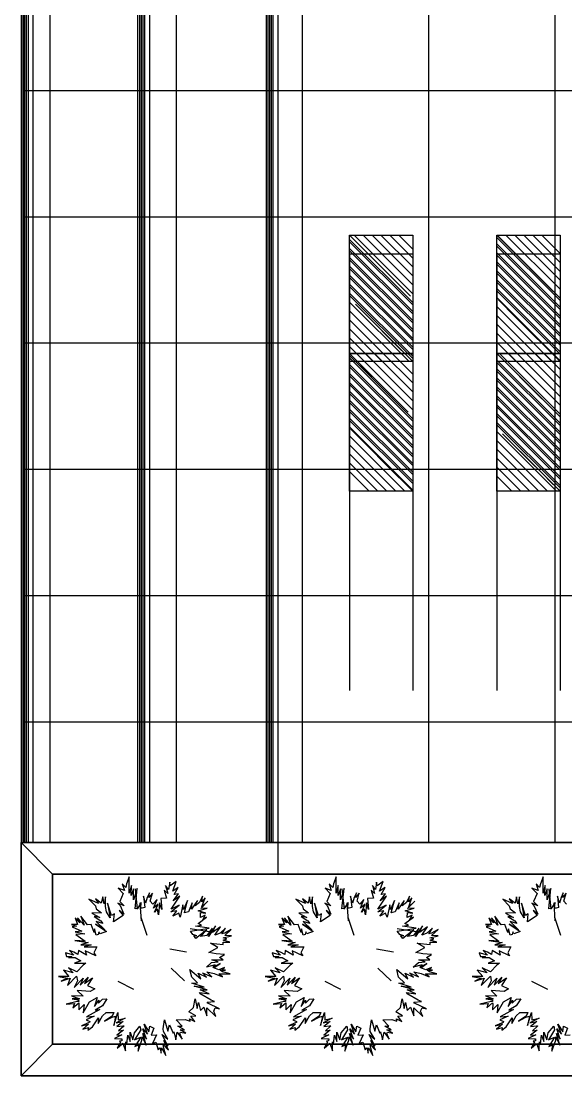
# Model space of a CAD drawing. Header units: metres. Extents: x 2 to 41.8, y 0.2 to 29.5.
# Drawn here: x 9.38 to 11.733, y 5.384 to 9.941 of the extents above; entities that cross this region are included whole.
import ezdxf

# ---------------------------------------------------------------- set-up
doc = ezdxf.new("R2010")
doc.units = ezdxf.units.M

msp = doc.modelspace()

# ---------------------------------------------------------------- linework, layer by layer
for p, q in [((9.3803, 11.5091), (9.3803, 6.3923)), ((9.3877, 11.5091), (9.3877, 6.3923)), ((9.3952, 11.5091), (9.3952, 6.3923)), ((9.3952, 11.5091), (9.3952, 6.3923)), ((9.3952, 11.5091), (9.3952, 6.3923)), ((9.4027, 11.5091), (9.4027, 6.3923)), ((9.4101, 11.5091), (9.4101, 6.3923)), ((9.4316, 11.5091), (9.4316, 6.3923)), ((9.4316, 11.5091), (9.4316, 6.3923)), ((9.4316, 11.5091), (9.4316, 6.3923)), ((9.504, 11.5091), (9.504, 6.3923)), ((9.8837, 11.5091), (9.8837, 6.3923)), ((9.8911, 11.5091), (9.8911, 6.3923)), ((9.8986, 11.5091), (9.8986, 6.3923)), ((9.8986, 11.5091), (9.8986, 6.3923)), ((9.9061, 11.5091), (9.9061, 6.3923)), ((9.9135, 11.5091), (9.9135, 6.3923)), ((9.935, 11.5091), (9.935, 6.3923)), ((9.935, 11.5091), (9.935, 6.3923)), ((9.935, 11.5091), (9.935, 6.3923)), ((10.0495, 11.5091), (10.0495, 6.3923)), ((10.4384, 11.5091), (10.4384, 6.3923)), ((10.4458, 11.5091), (10.4458, 6.3923)), ((10.4533, 11.5091), (10.4533, 6.3923)), ((10.4533, 11.5091), (10.4533, 6.3923)), ((10.4608, 11.5091), (10.4608, 6.3923)), ((10.4682, 11.5091), (10.4682, 6.3923)), ((10.4897, 11.5091), (10.4897, 6.256)), ((10.4897, 11.5091), (10.4897, 6.3923)), ((10.4897, 11.5091), (10.4897, 6.3923)), ((10.5949, 11.5091), (10.5949, 6.3923)), ((11.1404, 10.688), (11.1404, 6.3923)), ((11.6858, 10.688), (11.6858, 6.3923)), ((9.3952, 9.6413), (15.9533, 9.6413)), ((9.3952, 9.0959), (15.9533, 9.0959)), ((10.7988, 9.0159), (11.0614, 8.7533)), ((10.7988, 9.0159), (11.0228, 8.7918)), ((10.7988, 9.0159), (10.9842, 8.8304)), ((10.7988, 9.0159), (10.9456, 8.869)), ((10.7988, 9.0159), (10.9071, 8.9075)), ((10.7988, 9.0159), (10.8685, 8.9461)), ((10.7988, 8.9973), (11.0715, 8.7246)), ((10.7988, 8.9874), (11.0715, 8.7147)), ((10.8188, 9.0159), (11.0715, 8.7632)), ((10.8574, 9.0159), (11.0715, 8.8017)), ((10.896, 9.0159), (11.0715, 8.8403)), ((10.9345, 9.0159), (11.0715, 8.8789)), ((10.9731, 9.0159), (11.0715, 8.9175)), ((11.0117, 9.0159), (11.0715, 8.956)), ((11.4351, 9.0159), (11.6785, 8.7725)), ((11.4351, 9.0159), (11.6399, 8.8111)), ((11.4351, 9.0159), (11.6013, 8.8497)), ((11.4351, 9.0159), (11.5628, 8.8882)), ((11.4351, 9.0159), (11.5242, 8.9268)), ((11.4351, 9.0159), (11.4856, 8.9654)), ((11.4351, 9.0067), (11.7079, 8.734)), ((11.4351, 8.9781), (11.7079, 8.7054)), ((11.4359, 9.0159), (11.7079, 8.7439)), ((11.4745, 9.0159), (11.7079, 8.7825)), ((11.5131, 9.0159), (11.7079, 8.8211)), ((11.5516, 9.0159), (11.7079, 8.8596)), ((11.5902, 9.0159), (11.7079, 8.8982)), ((11.6288, 9.0159), (11.7079, 8.9368)), ((10.7988, 8.9588), (11.0715, 8.686)), ((10.7988, 8.9489), (11.0715, 8.6761)), ((10.7988, 8.9352), (10.7988, 8.5044)), ((11.0715, 8.9352), (11.0715, 8.5044)), ((11.4351, 8.9681), (11.7079, 8.6954)), ((11.4351, 8.9395), (11.7079, 8.6668)), ((11.4351, 8.9352), (11.4351, 8.5044)), ((11.7079, 8.9352), (11.7079, 8.5044)), ((10.7988, 8.9202), (11.0715, 8.6475)), ((10.7988, 8.9103), (11.0715, 8.6376)), ((11.4351, 8.9295), (11.7079, 8.6568)), ((11.4351, 8.9009), (11.7079, 8.6282)), ((11.4351, 8.891), (11.7079, 8.6182)), ((10.7988, 8.8816), (11.0715, 8.6089)), ((10.7988, 8.8717), (11.0715, 8.599)), ((10.7988, 8.8431), (11.0715, 8.5703)), ((11.4351, 8.8624), (11.7079, 8.5896)), ((11.4351, 8.8524), (11.7079, 8.5797)), ((10.7988, 8.8331), (11.0715, 8.5604)), ((10.7988, 8.8045), (11.0715, 8.5318)), ((11.4351, 8.8238), (11.7079, 8.5511)), ((11.4351, 8.8138), (11.7079, 8.5411)), ((10.7988, 8.7946), (11.0715, 8.5219)), ((10.7988, 8.7659), (11.0715, 8.4932)), ((10.7988, 8.756), (11.0715, 8.4833)), ((11.4351, 8.7852), (11.7079, 8.5125)), ((11.4351, 8.7753), (11.7079, 8.5025)), ((10.7988, 8.7273), (11.0557, 8.4704)), ((10.8245, 8.7174), (11.0715, 8.4704)), ((11.4351, 8.7467), (11.7079, 8.4739)), ((11.4351, 8.7081), (11.6728, 8.4704)), ((11.4416, 8.7367), (11.7079, 8.4704)), ((10.7988, 8.6888), (11.0171, 8.4704)), ((10.863, 8.6789), (11.0715, 8.4704)), ((11.4351, 8.6695), (11.6343, 8.4704)), ((11.4801, 8.6981), (11.7079, 8.4704)), ((11.5187, 8.6596), (11.7079, 8.4704)), ((10.7988, 8.6502), (10.9786, 8.4704)), ((10.9016, 8.6403), (11.0715, 8.4704)), ((11.4351, 8.631), (11.5957, 8.4704)), ((11.5573, 8.621), (11.7079, 8.4704)), ((10.7988, 8.6116), (10.94, 8.4704)), ((10.7988, 8.5731), (10.9014, 8.4704)), ((10.9402, 8.6017), (11.0715, 8.4704)), ((11.4351, 8.5924), (11.5571, 8.4704)), ((11.5958, 8.5824), (11.7079, 8.4704)), ((9.3952, 8.5504), (12.5806, 8.5504)), ((10.7988, 8.5345), (10.8629, 8.4704)), ((10.9787, 8.5632), (11.0715, 8.4704)), ((11.0173, 8.5246), (11.0715, 8.4704)), ((11.4351, 8.5538), (11.5185, 8.4704)), ((11.6344, 8.5438), (11.7079, 8.4704)), ((10.7988, 8.5044), (11.0513, 8.2519)), ((10.7988, 8.5044), (11.0127, 8.2904)), ((10.7988, 8.5044), (10.9741, 8.329)), ((10.7988, 8.5044), (10.9356, 8.3676)), ((10.7988, 8.5044), (10.897, 8.4061)), ((10.7988, 8.5044), (10.8584, 8.4447)), ((10.7988, 8.5044), (10.7988, 7.6426)), ((10.7988, 8.4959), (11.0715, 8.2232)), ((10.7988, 8.486), (11.0715, 8.2133)), ((10.8289, 8.5044), (11.0715, 8.2618)), ((10.8675, 8.5044), (11.0715, 8.3003)), ((10.906, 8.5044), (11.0715, 8.3389)), ((10.9446, 8.5044), (11.0715, 8.3775)), ((10.9832, 8.5044), (11.0715, 8.4161)), ((11.0715, 8.5044), (11.0715, 7.6426)), ((11.4351, 8.5044), (11.707, 8.2325)), ((11.4351, 8.5044), (11.6684, 8.2711)), ((11.4351, 8.5044), (11.6298, 8.3097)), ((11.4351, 8.5044), (11.5912, 8.3483)), ((11.4351, 8.5044), (11.5527, 8.3868)), ((11.4351, 8.5044), (11.5141, 8.4254)), ((11.4351, 8.5044), (11.4351, 7.6426)), ((11.4351, 8.4767), (11.7079, 8.204)), ((11.446, 8.5044), (11.7079, 8.2425)), ((11.4846, 8.5044), (11.7079, 8.2811)), ((11.5232, 8.5044), (11.7079, 8.3197)), ((11.5617, 8.5044), (11.7079, 8.3582)), ((11.6003, 8.5044), (11.7079, 8.3968)), ((11.6389, 8.5044), (11.7079, 8.4354)), ((11.7079, 8.5044), (11.7079, 7.6426)), ((10.7988, 8.4574), (11.0715, 8.1846)), ((10.7988, 8.4475), (11.0715, 8.1747)), ((11.4351, 8.4667), (11.7079, 8.194)), ((11.4351, 8.4381), (11.7079, 8.1654)), ((10.7988, 8.4188), (11.0715, 8.1461)), ((10.7988, 8.4089), (11.0715, 8.1362)), ((11.4351, 8.4281), (11.7079, 8.1554)), ((11.4351, 8.3995), (11.7079, 8.1268)), ((11.4351, 8.3896), (11.7079, 8.1168)), ((10.7988, 8.3802), (11.0715, 8.1075)), ((10.7988, 8.3703), (11.0715, 8.0976)), ((10.7988, 8.3417), (11.0715, 8.0689)), ((10.7988, 8.3413), (10.7988, 7.9104)), ((11.4351, 8.361), (11.7079, 8.0882)), ((11.4351, 8.351), (11.7079, 8.0783)), ((11.4351, 8.3413), (11.4351, 7.9104)), ((10.7988, 8.3317), (11.0715, 8.059)), ((10.7988, 8.3031), (11.0715, 8.0304)), ((11.4351, 8.3224), (11.7079, 8.0497)), ((11.4351, 8.3124), (11.7079, 8.0397)), ((10.7988, 8.2932), (11.0715, 8.0204)), ((10.7988, 8.2645), (11.0715, 7.9918)), ((10.7988, 8.2546), (11.0715, 7.9819)), ((11.4351, 8.2838), (11.7079, 8.0111)), ((11.4351, 8.2739), (11.7079, 8.0011)), ((10.7988, 8.2259), (11.0715, 7.9532)), ((10.7988, 8.216), (11.0715, 7.9433)), ((11.4351, 8.2453), (11.7079, 7.9725)), ((11.4351, 8.2353), (11.7079, 7.9626)), ((11.4351, 8.2067), (11.7079, 7.934)), ((10.7988, 8.1874), (11.0715, 7.9146)), ((10.8045, 8.1775), (11.0715, 7.9104)), ((11.4351, 8.1967), (11.7079, 7.924)), ((11.4351, 8.1681), (11.6928, 7.9104)), ((11.4601, 8.1582), (11.7079, 7.9104)), ((10.7988, 8.1488), (11.0371, 7.9104)), ((10.843, 8.1389), (11.0715, 7.9104)), ((11.4351, 8.1296), (11.6542, 7.9104)), ((11.4987, 8.1196), (11.7079, 7.9104)), ((10.7988, 8.1102), (10.9986, 7.9104)), ((10.7988, 8.0717), (10.96, 7.9104)), ((10.8816, 8.1003), (11.0715, 7.9104)), ((11.4351, 8.091), (11.6157, 7.9104)), ((11.5373, 8.081), (11.7079, 7.9104)), ((10.7988, 8.0331), (10.9214, 7.9104)), ((10.9202, 8.0618), (11.0715, 7.9104)), ((10.9587, 8.0232), (11.0715, 7.9104)), ((11.4351, 8.0524), (11.5771, 7.9104)), ((11.5759, 8.0424), (11.7079, 7.9104)), ((9.3952, 8.005), (12.5806, 8.005)), ((10.7988, 7.9945), (10.8829, 7.9104)), ((10.9973, 7.9846), (11.0715, 7.9104)), ((11.4351, 8.0138), (11.5385, 7.9104)), ((11.4351, 7.9753), (11.5, 7.9104)), ((11.6144, 8.0039), (11.7079, 7.9104)), ((11.653, 7.9653), (11.7079, 7.9104)), ((10.7988, 7.9104), (10.7988, 7.0487)), ((11.0715, 7.9104), (11.0715, 7.0487)), ((11.4351, 7.9104), (11.4351, 7.0487)), ((11.7079, 7.9104), (11.7079, 7.0487)), ((9.3952, 7.4595), (12.5806, 7.4595)), ((9.3952, 6.914), (12.5806, 6.914)), ((9.3803, 6.3923), (12.5806, 6.3923)), ((9.3803, 6.3923), (9.3803, 5.3839)), ((9.3952, 6.3923), (12.5806, 6.3923)), ((9.4316, 6.3923), (9.935, 6.3923)), ((9.4316, 6.3923), (9.935, 6.3923)), ((9.5166, 6.256), (12.7169, 6.256)), ((9.5166, 6.256), (9.5166, 5.5203)), ((9.5166, 6.256), (9.5166, 5.5203)), ((9.5166, 6.256), (10.4897, 6.256)), ((9.5166, 6.256), (12.5806, 6.256)), ((9.5166, 6.256), (9.5166, 5.5203)), ((10.4897, 6.256), (12.5806, 6.256)), ((9.8724, 6.1917), (9.8814, 6.1047)), ((10.7659, 6.1917), (10.775, 6.1047)), ((11.6595, 6.1917), (11.6686, 6.1047)), ((9.8935, 6.1315), (9.899, 6.054)), ((10.787, 6.1315), (10.7925, 6.054)), ((11.6806, 6.1315), (11.6861, 6.054)), ((9.8973, 6.0701), (9.9233, 5.9916)), ((10.7908, 6.0701), (10.8169, 5.9916)), ((11.6844, 6.0701), (11.7104, 5.9916)), ((10.111, 6.0213), (10.1927, 6.0077)), ((11.0046, 6.0213), (11.0863, 6.0077)), ((10.0221, 5.9332), (10.0947, 5.9199)), ((10.9157, 5.9332), (10.9883, 5.9199)), ((10.0277, 5.8495), (10.0855, 5.7953)), ((10.9212, 5.8495), (10.979, 5.7953)), ((9.7982, 5.7928), (9.8659, 5.7592)), ((10.6917, 5.7928), (10.7595, 5.7592)), ((11.5853, 5.7928), (11.6531, 5.7592)), ((9.5166, 5.5203), (13.0539, 5.5203)), ((9.5166, 5.5203), (13.0539, 5.5203)), ((9.5166, 5.5203), (13.0539, 5.5203)), ((9.3803, 5.3839), (13.1902, 5.3839))]:
    msp.add_line(p, q)
for points in [[(10.9351, 11.5091), (10.9351, 10.688), (15.9533, 10.688), (15.9533, 7.9423), (13.1902, 7.9423), (13.1902, 9.0517), (12.5806, 9.0517), (12.5806, 6.3923), (9.3952, 6.3923), (9.3952, 11.5091), (10.9351, 11.5091)], [(13.0539, 8.9153), (13.0539, 5.5203), (9.5166, 5.5203), (9.5166, 6.256), (12.7169, 6.256), (12.7169, 8.9153), (13.0539, 8.9153)], [(12.5806, 6.3923), (12.5806, 6.256), (9.5166, 6.256), (9.3803, 6.3923), (12.5806, 6.3923)], [(9.3803, 6.3923), (9.5166, 6.256), (9.5166, 5.5203), (9.3803, 5.3839), (9.3803, 6.3923)], [(10.2883, 5.9892), (10.2595, 5.9901), (10.2875, 6.0163), (10.2596, 6.0001), (10.2472, 5.9979), (10.263, 6.0218), (10.2398, 6.0002), (10.222, 5.9933), (10.2168, 5.9924), (10.2416, 6.0283), (10.2071, 6.0037), (10.2199, 6.0322), (10.1903, 5.986), (10.2051, 6.0227), (10.1818, 5.9908), (10.1553, 5.9868), (10.1825, 6.0147), (10.1351, 5.978), (10.1258, 5.99), (10.1394, 5.9888), (10.1218, 5.9952), (10.1113, 6.0089), (10.193, 6.0225), (10.1334, 6.0308), (10.1598, 6.0345), (10.1448, 6.0425), (10.1811, 6.07), (10.1646, 6.0585), (10.1757, 6.0788), (10.1548, 6.0681), (10.1551, 6.0892), (10.1788, 6.0867), (10.1454, 6.097), (10.1842, 6.1083), (10.1562, 6.1078), (10.1867, 6.1392), (10.1611, 6.1143), (10.1749, 6.1529), (10.1602, 6.1356), (10.164, 6.1601), (10.1511, 6.1336), (10.1324, 6.1193), (10.1418, 6.1419), (10.1156, 6.1039), (10.119, 6.1317), (10.1026, 6.0931), (10.0855, 6.0883), (10.0995, 6.141), (10.0815, 6.1026), (10.0793, 6.1226), (10.0676, 6.07), (10.0613, 6.0876), (10.0353, 6.0738), (10.0529, 6.097), (10.0276, 6.0928), (10.0632, 6.1209), (10.0279, 6.1043), (10.0653, 6.1601), (10.0376, 6.14), (10.0606, 6.1705), (10.0418, 6.1681), (10.0591, 6.1984), (10.0351, 6.1823), (10.0498, 6.2236), (10.0246, 6.2049), (10.0221, 6.2209), (10.0168, 6.1897), (10.0038, 6.2064), (10.0136, 6.1718), (9.9984, 6.1864), (10.0083, 6.1521), (9.9833, 6.1504), (9.9875, 6.1035), (9.9783, 6.1322), (9.9737, 6.0802), (9.97, 6.1037), (9.9634, 6.0995), (9.9563, 6.0916), (9.9721, 6.1258), (9.952, 6.1087), (9.9673, 6.1466), (9.9493, 6.1254), (9.9377, 6.1392), (9.9475, 6.1733), (9.9316, 6.1545), (9.9349, 6.1752), (9.9253, 6.1545), (9.9178, 6.1296), (9.9094, 6.1603), (9.9145, 6.111), (9.9037, 6.1089), (9.8975, 6.1083), (9.8992, 6.1327), (9.8823, 6.1068), (9.8726, 6.1059), (9.8817, 6.1929), (9.8658, 6.1452), (9.8658, 6.1914), (9.8556, 6.1631), (9.8567, 6.2067), (9.8475, 6.174), (9.8474, 6.1755), (9.8474, 6.2443), (9.8357, 6.2135), (9.8325, 6.1982), (9.8172, 6.2139), (9.8263, 6.1852), (9.7994, 6.1943), (9.8218, 6.1713), (9.8065, 6.1378), (9.8247, 6.1192), (9.7984, 6.1295), (9.8081, 6.1196), (9.8242, 6.0822), (9.8041, 6.0981), (9.8218, 6.0769), (9.7796, 6.0498), (9.7836, 6.0846), (9.7712, 6.077), (9.7541, 6.1303), (9.7655, 6.0674), (9.7497, 6.0928), (9.7455, 6.116), (9.7455, 6.157), (9.7385, 6.1269), (9.7329, 6.157), (9.7264, 6.1303), (9.7015, 6.1492), (9.7148, 6.1294), (9.6731, 6.1471), (9.7014, 6.118), (9.7052, 6.1062), (9.7282, 6.0888), (9.6859, 6.087), (9.7201, 6.0677), (9.6958, 6.072), (9.7251, 6.0537), (9.7338, 6.0417), (9.7048, 6.0513), (9.7417, 6.0156), (9.7015, 6.0397), (9.7485, 6.0071), (9.7212, 5.9979), (9.7164, 6.0058), (9.7137, 5.9954), (9.7046, 5.9923), (9.6975, 6.0199), (9.6958, 6.0037), (9.6826, 6.0379), (9.6669, 6.0359), (9.6386, 6.0738), (9.6521, 6.0358), (9.6243, 6.0675), (9.6334, 6.0451), (9.6131, 6.0675), (9.6242, 6.0375), (9.5986, 6.0381), (9.6195, 6.0302), (9.6014, 6.0282), (9.6432, 6.0096), (9.6143, 6.0063), (9.6551, 5.9977), (9.6173, 5.9954), (9.6568, 5.9659), (9.6128, 5.9682), (9.6702, 5.96), (9.6386, 5.9507), (9.6833, 5.9507), (9.652, 5.9417), (9.708, 5.9417), (9.695, 5.9161), (9.7029, 5.9024), (9.6573, 5.924), (9.6621, 5.9052), (9.6279, 5.9259), (9.6253, 5.9079), (9.6076, 5.9188), (9.5887, 5.926), (9.6076, 5.9052), (9.5714, 5.9162), (9.5768, 5.8996), (9.5993, 5.8996), (9.5844, 5.8957), (9.6143, 5.8957), (9.6382, 5.8807), (9.6103, 5.8714), (9.66, 5.8714), (9.6481, 5.8626), (9.6206, 5.8333), (9.5846, 5.8511), (9.6054, 5.8291), (9.5636, 5.8407), (9.5871, 5.8132), (9.5412, 5.8132), (9.5806, 5.8065), (9.5535, 5.7925), (9.5929, 5.8059), (9.5805, 5.7751), (9.6197, 5.8153), (9.6233, 5.7948), (9.6091, 5.7664), (9.6479, 5.8062), (9.6358, 5.7758), (9.6699, 5.8109), (9.654, 5.7838), (9.689, 5.8074), (9.6677, 5.7741), (9.6988, 5.7607), (9.6791, 5.7486), (9.6229, 5.7523), (9.6484, 5.7281), (9.5983, 5.7293), (9.6324, 5.7171), (9.6002, 5.7164), (9.6289, 5.7124), (9.6294, 5.7056), (9.6231, 5.7047), (9.575, 5.6931), (9.6109, 5.6965), (9.6041, 5.6781), (9.6297, 5.6996), (9.6299, 5.6962), (9.6296, 5.6696), (9.6527, 5.6917), (9.6487, 5.6558), (9.6758, 5.7032), (9.7091, 5.7224), (9.6968, 5.6836), (9.7155, 5.7113), (9.7146, 5.6975), (9.732, 5.7148), (9.7507, 5.7166), (9.7317, 5.6859), (9.6998, 5.6685), (9.72, 5.6704), (9.6627, 5.6387), (9.6961, 5.6418), (9.6609, 5.626), (9.6766, 5.6194), (9.6756, 5.6146), (9.6748, 5.6148), (9.6411, 5.6001), (9.6719, 5.6072), (9.6467, 5.5863), (9.6711, 5.5927), (9.6687, 5.5813), (9.688, 5.5955), (9.7144, 5.6342), (9.7132, 5.6096), (9.7317, 5.6429), (9.7477, 5.6571), (9.781, 5.6571), (9.7741, 5.6422), (9.7408, 5.621), (9.7735, 5.6373), (9.7885, 5.6421), (9.7803, 5.6016), (9.7974, 5.6578), (9.799, 5.6255), (9.8304, 5.6331), (9.7907, 5.6126), (9.8212, 5.6182), (9.7936, 5.5967), (9.8191, 5.6004), (9.8237, 5.6004), (9.8234, 5.5988), (9.8016, 5.5785), (9.822, 5.5815), (9.7935, 5.5605), (9.8156, 5.5606), (9.7833, 5.5461), (9.8095, 5.5434), (9.8152, 5.5434), (9.815, 5.535), (9.8051, 5.5335), (9.8103, 5.5297), (9.7958, 5.5038), (9.817, 5.522), (9.8196, 5.5258), (9.8312, 5.492), (9.8312, 5.5215), (9.8324, 5.5306), (9.8367, 5.5203), (9.8406, 5.5596), (9.851, 5.5325), (9.851, 5.5732), (9.8635, 5.5397), (9.8695, 5.5698), (9.8938, 5.5986), (9.897, 5.5831), (9.8706, 5.5392), (9.8973, 5.5506), (9.8718, 5.5116), (9.8874, 5.5185), (9.8852, 5.491), (9.9024, 5.5386), (9.9032, 5.5524), (9.9203, 5.5165), (9.9055, 5.5676), (9.9218, 5.5419), (9.9063, 5.5875), (9.9266, 5.5645), (9.9117, 5.6067), (9.9325, 5.5739), (9.9363, 5.5989), (9.9534, 5.5901), (9.9415, 5.56), (9.9646, 5.5612), (9.9475, 5.5237), (9.9627, 5.5292), (9.9728, 5.4958), (9.9792, 5.5048), (9.9851, 5.4817), (9.9869, 5.5054), (10.0053, 5.4713), (9.9967, 5.5041), (9.9942, 5.5189), (10.0175, 5.495), (9.9968, 5.5375), (10.0144, 5.513), (9.9894, 5.5623), (10.0144, 5.5425), (9.9947, 5.575), (9.9944, 5.5872), (9.9995, 5.6261), (10.0142, 5.5774), (10.0214, 5.6048), (10.0366, 5.5678), (10.0395, 5.5748), (10.0479, 5.5396), (10.0549, 5.5735), (10.0758, 5.543), (10.066, 5.5669), (10.0692, 5.5733), (10.0923, 5.5689), (10.0666, 5.5826), (10.0853, 5.5833), (10.0573, 5.5991), (10.0752, 5.5992), (10.0494, 5.6258), (10.0884, 5.6271), (10.1098, 5.6204), (10.1082, 5.6307), (10.1304, 5.6183), (10.1136, 5.642), (10.1343, 5.6439), (10.1054, 5.6611), (10.1253, 5.6788), (10.1323, 5.7175), (10.141, 5.6748), (10.1468, 5.7015), (10.1545, 5.6662), (10.1689, 5.681), (10.1831, 5.6431), (10.1831, 5.6777), (10.2214, 5.6407), (10.2123, 5.6639), (10.2184, 5.678), (10.237, 5.6734), (10.1864, 5.6981), (10.1833, 5.7029), (10.216, 5.7053), (10.2011, 5.7105), (10.1569, 5.7372), (10.1512, 5.7437), (10.1517, 5.7436), (10.1923, 5.7382), (10.1536, 5.7563), (10.1842, 5.7551), (10.1275, 5.7711), (10.1709, 5.7675), (10.1175, 5.7851), (10.1421, 5.7866), (10.1173, 5.8102), (10.1091, 5.8429), (10.1563, 5.8032), (10.1452, 5.8276), (10.1813, 5.8104), (10.1635, 5.8286), (10.2035, 5.8125), (10.1829, 5.8337), (10.2143, 5.826), (10.2495, 5.8115), (10.2336, 5.8244), (10.2827, 5.8244), (10.2502, 5.8328), (10.24, 5.8401), (10.263, 5.8404), (10.2466, 5.8439), (10.2594, 5.8517), (10.2346, 5.8424), (10.213, 5.8512), (10.2396, 5.8701), (10.2082, 5.8528), (10.2185, 5.8633), (10.1804, 5.8541), (10.2031, 5.8738), (10.2312, 5.8768), (10.2042, 5.8853), (10.2525, 5.8853), (10.2371, 5.896), (10.2592, 5.9078), (10.2222, 5.9118), (10.191, 5.9166), (10.23, 5.9389), (10.1979, 5.957), (10.2533, 5.9509), (10.253, 5.9619), (10.2816, 5.9619), (10.2529, 5.9696), (10.2693, 5.9756), (10.2526, 5.9808), (10.2883, 5.9892)], [(11.1819, 5.9892), (11.1531, 5.9901), (11.1811, 6.0163), (11.1532, 6.0001), (11.1408, 5.9979), (11.1566, 6.0218), (11.1333, 6.0002), (11.1155, 5.9933), (11.1103, 5.9924), (11.1352, 6.0283), (11.1007, 6.0037), (11.1134, 6.0322), (11.0839, 5.986), (11.0987, 6.0227), (11.0753, 5.9908), (11.0489, 5.9868), (11.0761, 6.0147), (11.0287, 5.978), (11.0194, 5.99), (11.033, 5.9888), (11.0154, 5.9952), (11.0048, 6.0089), (11.0865, 6.0225), (11.0269, 6.0308), (11.0533, 6.0345), (11.0383, 6.0425), (11.0747, 6.07), (11.0581, 6.0585), (11.0693, 6.0788), (11.0483, 6.0681), (11.0486, 6.0892), (11.0724, 6.0867), (11.039, 6.097), (11.0778, 6.1083), (11.0497, 6.1078), (11.0803, 6.1392), (11.0546, 6.1143), (11.0685, 6.1529), (11.0538, 6.1356), (11.0576, 6.1601), (11.0447, 6.1336), (11.026, 6.1193), (11.0353, 6.1419), (11.0092, 6.1039), (11.0126, 6.1317), (10.9962, 6.0931), (10.9791, 6.0883), (10.9931, 6.141), (10.975, 6.1026), (10.9728, 6.1226), (10.9612, 6.07), (10.9548, 6.0876), (10.9289, 6.0738), (10.9465, 6.097), (10.9211, 6.0928), (10.9567, 6.1209), (10.9215, 6.1043), (10.9588, 6.1601), (10.9311, 6.14), (10.9542, 6.1705), (10.9353, 6.1681), (10.9526, 6.1984), (10.9287, 6.1823), (10.9434, 6.2236), (10.9182, 6.2049), (10.9157, 6.2209), (10.9103, 6.1897), (10.8974, 6.2064), (10.9072, 6.1718), (10.892, 6.1864), (10.9019, 6.1521), (10.8769, 6.1504), (10.8811, 6.1035), (10.8719, 6.1322), (10.8672, 6.0802), (10.8635, 6.1037), (10.857, 6.0995), (10.8498, 6.0916), (10.8656, 6.1258), (10.8455, 6.1087), (10.8609, 6.1466), (10.8429, 6.1254), (10.8313, 6.1392), (10.841, 6.1733), (10.8252, 6.1545), (10.8285, 6.1752), (10.8189, 6.1545), (10.8114, 6.1296), (10.8029, 6.1603), (10.808, 6.111), (10.7973, 6.1089), (10.7911, 6.1083), (10.7928, 6.1327), (10.7758, 6.1068), (10.7662, 6.1059), (10.7753, 6.1929), (10.7594, 6.1452), (10.7594, 6.1914), (10.7492, 6.1631), (10.7503, 6.2067), (10.741, 6.174), (10.741, 6.1755), (10.741, 6.2443), (10.7293, 6.2135), (10.726, 6.1982), (10.7108, 6.2139), (10.7199, 6.1852), (10.693, 6.1943), (10.7153, 6.1713), (10.7001, 6.1378), (10.7182, 6.1192), (10.692, 6.1295), (10.7016, 6.1196), (10.7178, 6.0822), (10.6976, 6.0981), (10.7153, 6.0769), (10.6732, 6.0498), (10.6772, 6.0846), (10.6647, 6.077), (10.6476, 6.1303), (10.659, 6.0674), (10.6433, 6.0928), (10.6391, 6.116), (10.6391, 6.157), (10.6321, 6.1269), (10.6265, 6.157), (10.62, 6.1303), (10.5951, 6.1492), (10.6084, 6.1294), (10.5666, 6.1471), (10.595, 6.118), (10.5987, 6.1062), (10.6217, 6.0888), (10.5794, 6.087), (10.6137, 6.0677), (10.5894, 6.072), (10.6186, 6.0537), (10.6273, 6.0417), (10.5983, 6.0513), (10.6353, 6.0156), (10.5951, 6.0397), (10.6421, 6.0071), (10.6148, 5.9979), (10.61, 6.0058), (10.6072, 5.9954), (10.5982, 5.9923), (10.5911, 6.0199), (10.5894, 6.0037), (10.5762, 6.0379), (10.5605, 6.0359), (10.5321, 6.0738), (10.5457, 6.0358), (10.5179, 6.0675), (10.527, 6.0451), (10.5067, 6.0675), (10.5178, 6.0375), (10.4922, 6.0381), (10.5131, 6.0302), (10.495, 6.0282), (10.5368, 6.0096), (10.5079, 6.0063), (10.5487, 5.9977), (10.5109, 5.9954), (10.5504, 5.9659), (10.5064, 5.9682), (10.5637, 5.96), (10.5321, 5.9507), (10.5769, 5.9507), (10.5456, 5.9417), (10.6016, 5.9417), (10.5886, 5.9161), (10.5965, 5.9024), (10.5508, 5.924), (10.5557, 5.9052), (10.5214, 5.9259), (10.5188, 5.9079), (10.5011, 5.9188), (10.4823, 5.926), (10.5012, 5.9052), (10.465, 5.9162), (10.4704, 5.8996), (10.4929, 5.8996), (10.4779, 5.8957), (10.5078, 5.8957), (10.5318, 5.8807), (10.5039, 5.8714), (10.5535, 5.8714), (10.5417, 5.8626), (10.5142, 5.8333), (10.4782, 5.8511), (10.499, 5.8291), (10.4571, 5.8407), (10.4806, 5.8132), (10.4347, 5.8132), (10.4742, 5.8065), (10.447, 5.7925), (10.4864, 5.8059), (10.4741, 5.7751), (10.5133, 5.8153), (10.5169, 5.7948), (10.5027, 5.7664), (10.5414, 5.8062), (10.5293, 5.7758), (10.5635, 5.8109), (10.5476, 5.7838), (10.5825, 5.8074), (10.5613, 5.7741), (10.5923, 5.7607), (10.5727, 5.7486), (10.5165, 5.7523), (10.5419, 5.7281), (10.4918, 5.7293), (10.526, 5.7171), (10.4938, 5.7164), (10.5225, 5.7124), (10.5229, 5.7056), (10.5167, 5.7047), (10.4686, 5.6931), (10.5044, 5.6965), (10.4977, 5.6781), (10.5233, 5.6996), (10.5235, 5.6962), (10.5232, 5.6696), (10.5463, 5.6917), (10.5422, 5.6558), (10.5694, 5.7032), (10.6027, 5.7224), (10.5903, 5.6836), (10.6091, 5.7113), (10.6081, 5.6975), (10.6256, 5.7148), (10.6443, 5.7166), (10.6253, 5.6859), (10.5933, 5.6685), (10.6136, 5.6704), (10.5563, 5.6387), (10.5896, 5.6418), (10.5545, 5.626), (10.5701, 5.6194), (10.5691, 5.6146), (10.5684, 5.6148), (10.5347, 5.6001), (10.5655, 5.6072), (10.5403, 5.5863), (10.5646, 5.5927), (10.5623, 5.5813), (10.5815, 5.5955), (10.608, 5.6342), (10.6068, 5.6096), (10.6253, 5.6429), (10.6412, 5.6571), (10.6745, 5.6571), (10.6677, 5.6422), (10.6344, 5.621), (10.6671, 5.6373), (10.6821, 5.6421), (10.6739, 5.6016), (10.691, 5.6578), (10.6926, 5.6255), (10.724, 5.6331), (10.6842, 5.6126), (10.7148, 5.6182), (10.6872, 5.5967), (10.7127, 5.6004), (10.7173, 5.6004), (10.717, 5.5988), (10.6951, 5.5785), (10.7155, 5.5815), (10.6871, 5.5605), (10.7091, 5.5606), (10.6769, 5.5461), (10.7031, 5.5434), (10.7087, 5.5434), (10.7085, 5.535), (10.6987, 5.5335), (10.7039, 5.5297), (10.6894, 5.5038), (10.7106, 5.522), (10.7132, 5.5258), (10.7248, 5.492), (10.7248, 5.5215), (10.7259, 5.5306), (10.7302, 5.5203), (10.7341, 5.5596), (10.7446, 5.5325), (10.7446, 5.5732), (10.7571, 5.5397), (10.7631, 5.5698), (10.7874, 5.5986), (10.7905, 5.5831), (10.7642, 5.5392), (10.7909, 5.5506), (10.7653, 5.5116), (10.781, 5.5185), (10.7788, 5.491), (10.7959, 5.5386), (10.7967, 5.5524), (10.8138, 5.5165), (10.7991, 5.5676), (10.8154, 5.5419), (10.7998, 5.5875), (10.8202, 5.5645), (10.8053, 5.6067), (10.826, 5.5739), (10.8298, 5.5989), (10.847, 5.5901), (10.8351, 5.56), (10.8582, 5.5612), (10.841, 5.5237), (10.8562, 5.5292), (10.8663, 5.4958), (10.8728, 5.5048), (10.8787, 5.4817), (10.8804, 5.5054), (10.8989, 5.4713), (10.8903, 5.5041), (10.8877, 5.5189), (10.911, 5.495), (10.8903, 5.5375), (10.908, 5.513), (10.8829, 5.5623), (10.908, 5.5425), (10.8883, 5.575), (10.8879, 5.5872), (10.893, 5.6261), (10.9078, 5.5774), (10.915, 5.6048), (10.9302, 5.5678), (10.9331, 5.5748), (10.9415, 5.5396), (10.9485, 5.5735), (10.9694, 5.543), (10.9595, 5.5669), (10.9628, 5.5733), (10.9859, 5.5689), (10.9602, 5.5826), (10.9789, 5.5833), (10.9509, 5.5991), (10.9688, 5.5992), (10.943, 5.6258), (10.982, 5.6271), (11.0033, 5.6204), (11.0018, 5.6307), (11.024, 5.6183), (11.0071, 5.642), (11.0279, 5.6439), (10.999, 5.6611), (11.0188, 5.6788), (11.0259, 5.7175), (11.0346, 5.6748), (11.0404, 5.7015), (11.0481, 5.6662), (11.0625, 5.681), (11.0766, 5.6431), (11.0766, 5.6777), (11.115, 5.6407), (11.1059, 5.6639), (11.112, 5.678), (11.1305, 5.6734), (11.08, 5.6981), (11.0769, 5.7029), (11.1095, 5.7053), (11.0946, 5.7105), (11.0504, 5.7372), (11.0448, 5.7437), (11.0453, 5.7436), (11.0858, 5.7382), (11.0471, 5.7563), (11.0777, 5.7551), (11.0211, 5.7711), (11.0644, 5.7675), (11.011, 5.7851), (11.0357, 5.7866), (11.0108, 5.8102), (11.0026, 5.8429), (11.0499, 5.8032), (11.0387, 5.8276), (11.0749, 5.8104), (11.0571, 5.8286), (11.0971, 5.8125), (11.0764, 5.8337), (11.1079, 5.826), (11.1431, 5.8115), (11.1272, 5.8244), (11.1763, 5.8244), (11.1437, 5.8328), (11.1336, 5.8401), (11.1566, 5.8404), (11.1402, 5.8439), (11.153, 5.8517), (11.1282, 5.8424), (11.1066, 5.8512), (11.1332, 5.8701), (11.1018, 5.8528), (11.1121, 5.8633), (11.074, 5.8541), (11.0967, 5.8738), (11.1248, 5.8768), (11.0978, 5.8853), (11.1461, 5.8853), (11.1306, 5.896), (11.1528, 5.9078), (11.1157, 5.9118), (11.0845, 5.9166), (11.1235, 5.9389), (11.0915, 5.957), (11.1469, 5.9509), (11.1466, 5.9619), (11.1752, 5.9619), (11.1464, 5.9696), (11.1628, 5.9756), (11.1462, 5.9808), (11.1819, 5.9892)], [(11.7364, 6.1254), (11.7249, 6.1392), (11.7346, 6.1733), (11.7188, 6.1545), (11.7221, 6.1752), (11.7124, 6.1545), (11.705, 6.1296), (11.6965, 6.1603), (11.7016, 6.111), (11.6909, 6.1089), (11.6846, 6.1083), (11.6864, 6.1327), (11.6694, 6.1068), (11.6598, 6.1059), (11.6688, 6.1929), (11.6529, 6.1452), (11.6529, 6.1914), (11.6427, 6.1631), (11.6439, 6.2067), (11.6346, 6.174), (11.6346, 6.1755), (11.6346, 6.2443), (11.6228, 6.2135), (11.6196, 6.1982), (11.6044, 6.2139), (11.6135, 6.1852), (11.5865, 6.1943), (11.6089, 6.1713), (11.5937, 6.1378), (11.6118, 6.1192), (11.5856, 6.1295), (11.5952, 6.1196), (11.6113, 6.0822), (11.5912, 6.0981), (11.6089, 6.0769), (11.5668, 6.0498), (11.5707, 6.0846), (11.5583, 6.077), (11.5412, 6.1303), (11.5526, 6.0674), (11.5368, 6.0928), (11.5326, 6.116), (11.5326, 6.157), (11.5256, 6.1269), (11.52, 6.157), (11.5135, 6.1303), (11.4887, 6.1492), (11.5019, 6.1294), (11.4602, 6.1471), (11.4886, 6.118), (11.4923, 6.1062), (11.5153, 6.0888), (11.473, 6.087), (11.5073, 6.0677), (11.483, 6.072), (11.5122, 6.0537), (11.5209, 6.0417), (11.4919, 6.0513), (11.5289, 6.0156), (11.4887, 6.0397), (11.5357, 6.0071), (11.5083, 5.9979), (11.5035, 6.0058), (11.5008, 5.9954), (11.4918, 5.9923), (11.4846, 6.0199), (11.483, 6.0037), (11.4698, 6.0379), (11.4541, 6.0359), (11.4257, 6.0738), (11.4393, 6.0358), (11.4114, 6.0675), (11.4206, 6.0451), (11.4002, 6.0675), (11.4113, 6.0375), (11.3857, 6.0381), (11.4067, 6.0302), (11.3886, 6.0282), (11.4304, 6.0096), (11.4014, 6.0063), (11.4422, 5.9977), (11.4044, 5.9954), (11.4439, 5.9659), (11.4, 5.9682), (11.4573, 5.96), (11.4257, 5.9507), (11.4705, 5.9507), (11.4391, 5.9417), (11.4952, 5.9417), (11.4822, 5.9161), (11.4901, 5.9024), (11.4444, 5.924), (11.4493, 5.9052), (11.415, 5.9259), (11.4124, 5.9079), (11.3947, 5.9188), (11.3759, 5.926), (11.3947, 5.9052), (11.3585, 5.9162), (11.3639, 5.8996), (11.3864, 5.8996), (11.3715, 5.8957), (11.4014, 5.8957), (11.4253, 5.8807), (11.3974, 5.8714), (11.4471, 5.8714), (11.4353, 5.8626), (11.4077, 5.8333), (11.3717, 5.8511), (11.3926, 5.8291), (11.3507, 5.8407), (11.3742, 5.8132), (11.3283, 5.8132), (11.3678, 5.8065), (11.3406, 5.7925), (11.38, 5.8059), (11.3677, 5.7751), (11.4069, 5.8153), (11.4104, 5.7948), (11.3962, 5.7664), (11.435, 5.8062), (11.4229, 5.7758), (11.4571, 5.8109), (11.4412, 5.7838), (11.4761, 5.8074), (11.4548, 5.7741), (11.4859, 5.7607), (11.4663, 5.7486), (11.41, 5.7523), (11.4355, 5.7281), (11.3854, 5.7293), (11.4195, 5.7171), (11.3873, 5.7164), (11.4161, 5.7124), (11.4165, 5.7056), (11.4102, 5.7047), (11.3622, 5.6931), (11.398, 5.6965), (11.3913, 5.6781), (11.4169, 5.6996), (11.4171, 5.6962), (11.4168, 5.6696), (11.4398, 5.6917), (11.4358, 5.6558), (11.463, 5.7032), (11.4963, 5.7224), (11.4839, 5.6836), (11.5026, 5.7113), (11.5017, 5.6975), (11.5192, 5.7148), (11.5379, 5.7166), (11.5189, 5.6859), (11.4869, 5.6685), (11.5071, 5.6704), (11.4498, 5.6387), (11.4832, 5.6418), (11.4481, 5.626), (11.4637, 5.6194), (11.4627, 5.6146), (11.4619, 5.6148), (11.4282, 5.6001), (11.459, 5.6072), (11.4338, 5.5863), (11.4582, 5.5927), (11.4559, 5.5813), (11.4751, 5.5955), (11.5015, 5.6342), (11.5003, 5.6096), (11.5189, 5.6429), (11.5348, 5.6571), (11.5681, 5.6571), (11.5612, 5.6422), (11.528, 5.621), (11.5607, 5.6373), (11.5757, 5.6421), (11.5675, 5.6016), (11.5845, 5.6578), (11.5861, 5.6255), (11.6175, 5.6331), (11.5778, 5.6126), (11.6083, 5.6182), (11.5808, 5.5967), (11.6062, 5.6004), (11.6109, 5.6004), (11.6105, 5.5988), (11.5887, 5.5785), (11.6091, 5.5815), (11.5806, 5.5605), (11.6027, 5.5606), (11.5704, 5.5461), (11.5966, 5.5434), (11.6023, 5.5434), (11.6021, 5.535), (11.5923, 5.5335), (11.5975, 5.5297), (11.583, 5.5038), (11.6041, 5.522), (11.6068, 5.5258), (11.6183, 5.492), (11.6183, 5.5215), (11.6195, 5.5306), (11.6238, 5.5203), (11.6277, 5.5596), (11.6381, 5.5325), (11.6381, 5.5732), (11.6506, 5.5397), (11.6567, 5.5698), (11.6809, 5.5986), (11.6841, 5.5831), (11.6578, 5.5392), (11.6845, 5.5506), (11.6589, 5.5116), (11.6746, 5.5185), (11.6723, 5.491), (11.6895, 5.5386), (11.6903, 5.5524), (11.7074, 5.5165), (11.6926, 5.5676), (11.709, 5.5419), (11.6934, 5.5875), (11.7138, 5.5645), (11.6988, 5.6067), (11.7196, 5.5739), (11.7234, 5.5989), (11.7406, 5.5901), (11.7287, 5.56), (11.7517, 5.5612)], [(13.0539, 5.5203), (13.1902, 5.3839), (9.3803, 5.3839), (9.5166, 5.5203), (13.0539, 5.5203)]]:
    msp.add_lwpolyline(points)
for points in [[(10.7988, 9.0159), (11.0715, 9.0159), (11.0715, 8.4704), (10.7988, 8.4704)], [(11.4351, 9.0159), (11.7079, 9.0159), (11.7079, 8.4704), (11.4351, 8.4704)], [(10.7988, 8.9352), (11.0715, 8.9352), (11.0715, 8.5044), (10.7988, 8.5044)], [(11.4351, 8.9352), (11.7079, 8.9352), (11.7079, 8.5044), (11.4351, 8.5044)], [(10.7988, 8.5044), (11.0715, 8.5044), (11.0715, 7.9104), (10.7988, 7.9104)], [(11.4351, 8.5044), (11.7079, 8.5044), (11.7079, 7.9104), (11.4351, 7.9104)]]:
    msp.add_lwpolyline(points, close=True)

doc.saveas('drawing.dxf')
